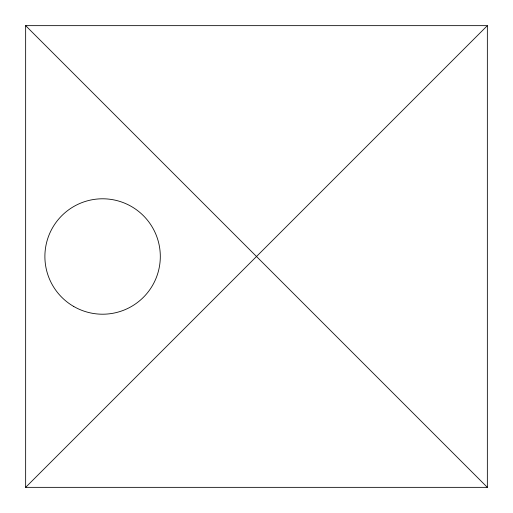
<?xml version="1.0" encoding="UTF-8"?>
<svg xmlns="http://www.w3.org/2000/svg" width="513" height="513" viewBox="0 0 513 513"><rect width="100%" height="100%" fill="white"/><g stroke="black" fill="none" stroke-linecap="round" stroke-linejoin="round"><path stroke-width="0.77" d="M25.65 487.35L487.35 25.65L25.65 25.65L25.65 487.35L487.35 487.35L487.35 25.65M25.65 25.65L487.35 487.35M73.744 306.479A57.712 57.712 0 0 0 160.312 256.5A57.712 57.712 0 0 0 73.744 206.521A57.712 57.712 0 0 0 73.744 306.479"/></g></svg>
